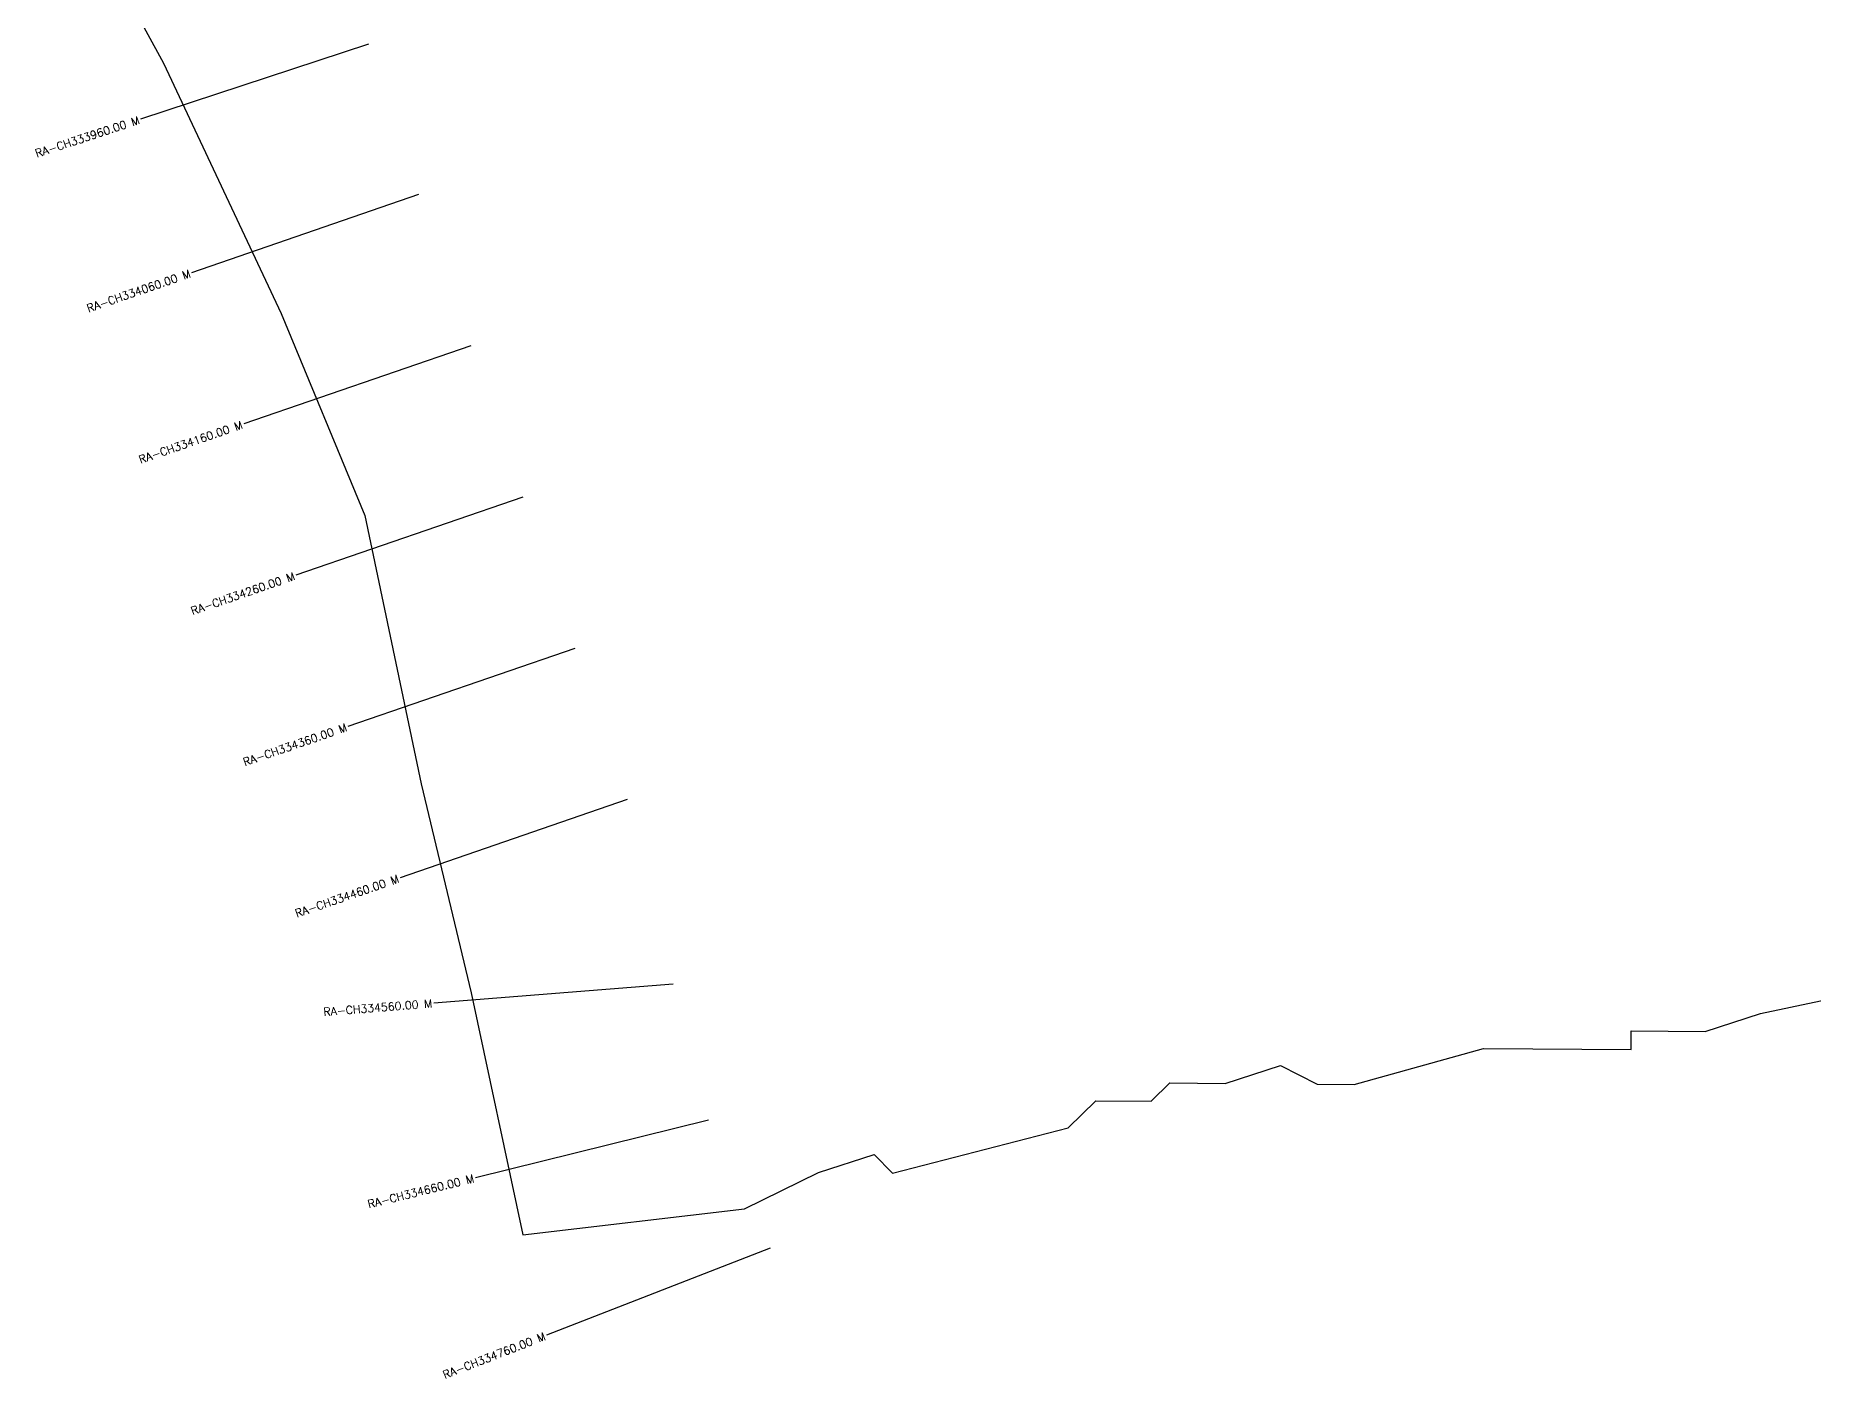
# Model space of a CAD drawing. Header units: metres. Extents: x 288707 to 293226, y 1991203 to 1993467.
# Drawn here: x 289856 to 290967, y 1991203 to 1992042 of the extents above; entities that cross this region are included whole.
import ezdxf
from ezdxf.enums import TextEntityAlignment as Align

# ---------------------------------------------------------------- set-up
doc = ezdxf.new("R2010")
doc.units = ezdxf.units.M
doc.header["$MEASUREMENT"] = 0
for name, color, linetype in [('CS', 134, 'Continuous'), ('CSMark', 6, 'Continuous'), ('VILLAGE BOUNDRY', 10, 'Continuous')]:
    doc.layers.add(name, color=color, linetype=linetype)
doc.styles.get("Standard").update_dxf_attribs({"font": 'simplex.shx'})

msp = doc.modelspace()

# ---------------------------------------------------------------- linework, layer by layer
at = {"layer": 'CS'}
for p, q in [((290063.8, 1992036.6), (289921.3, 1991989.7)), ((290095, 1991942.7), (289953.2, 1991893.8)), ((290127.6, 1991848.1), (289985.8, 1991799.3)), ((290160.2, 1991753.6), (290018.3, 1991704.7)), ((290192.7, 1991659), (290050.9, 1991610.2)), ((290225.3, 1991564.5), (290083.5, 1991515.6)), ((290254, 1991449.2), (290104.5, 1991437.3)), ((290276.1, 1991364.2), (290130.5, 1991328.2)), ((290314.7, 1991284.1), (290174.9, 1991229.8))]:
    msp.add_line(p, q, dxfattribs=at)
at = {"layer": 'VILLAGE BOUNDRY'}
msp.add_lwpolyline([(289873.1, 1992139.3), (289935.7, 1992024.7), (290009.1, 1991868.4), (290061.5, 1991742), (290096.6, 1991574.3), (290127.8, 1991443.7), (290160.2, 1991292.5), (290298.7, 1991308.7), (290345, 1991331.5), (290379.6, 1991342.7), (290391.1, 1991331.1), (290501, 1991359.4), (290518.2, 1991376.2), (290552.8, 1991376), (290564.4, 1991387.4), (290599, 1991387.1), (290633.6, 1991398.4), (290656.6, 1991386.7), (290679.6, 1991386.5), (290760.5, 1991409), (290852.7, 1991408.3), (290852.8, 1991419.9), (290898.9, 1991419.5), (290933.5, 1991430.8), (290993.8, 1991443.6)], dxfattribs=at)

# ---------------------------------------------------------------- texts
at = {"layer": 'CSMark'}
for s, rotation, p in [('RA-CH333960.00 M', 18.2147, (289920.4, 1991989.4)), ('RA-CH334060.00 M', 19.0049, (289952.3, 1991893.5)), ('RA-CH334160.00 M', 19.0049, (289984.8, 1991799)), ('RA-CH334260.00 M', 19.0049, (290017.4, 1991704.4)), ('RA-CH334360.00 M', 19.0049, (290050, 1991609.9)), ('RA-CH334460.00 M', 19.0049, (290082.5, 1991515.3)), ('RA-CH334560.00 M', 4.5532, (290103.5, 1991437.2)), ('RA-CH334660.00 M', 13.8945, (290129.5, 1991327.9)), ('RA-CH334760.00 M', 21.2353, (290174, 1991229.4))]:
    msp.add_text(s, height=5, rotation=rotation, dxfattribs=at).set_placement(p, align=Align.MIDDLE_RIGHT)

doc.saveas('drawing.dxf')
